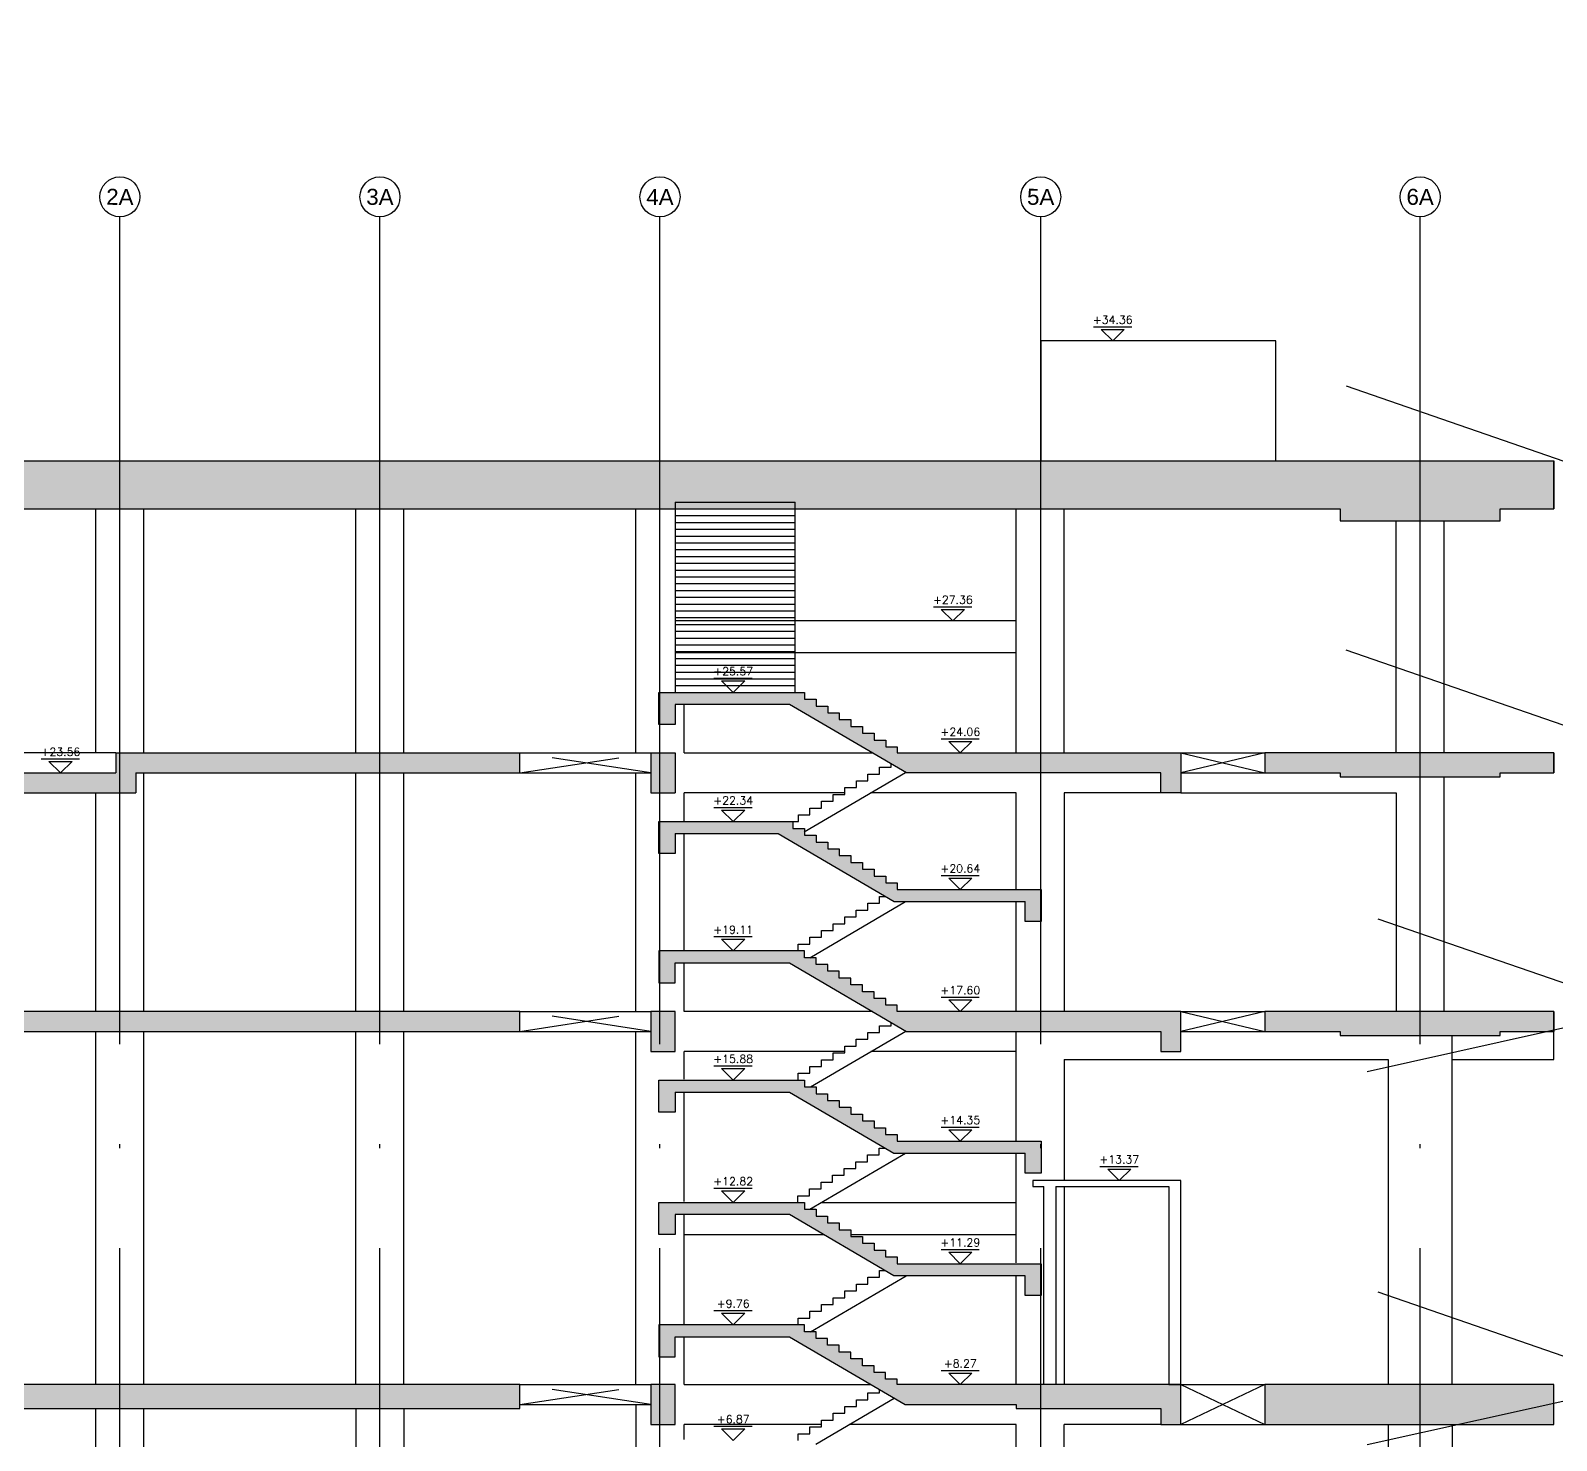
# Model space of a CAD drawing. Header units: millimetres. Extents: x 400408 to 401121, y 4543945 to 4544109.
# Drawn here: x 401001 to 401039.15, y 4543972.89 to 4544008.13 of the extents above; entities that cross this region are included whole.
import ezdxf
from ezdxf.enums import TextEntityAlignment as Align

# ---------------------------------------------------------------- set-up
doc = ezdxf.new("R2010")
doc.units = ezdxf.units.MM
for name, pattern in [('AKS', [3, 2.5, -0.25, 0, -0.25]), ('CIZGI', [0.4, 0.25, -0.15]), ('CONTINU', [0]), ('HIDDEN', [0.375, 0.25, -0.125])]:
    doc.linetypes.add(name, pattern=pattern)
for name, color, linetype in [('aks prota', 2, 'AKS'), ('caks prota', 4, 'Continuous'), ('görünüş prota', 4, 'Continuous'), ('kesik prota', 2, 'CIZGI'), ('kesit prota', 1, 'Continuous'), ('kesit tarama prota', 252, 'Continuous'), ('kot prota', 4, 'Continuous'), ('merdiven prota', 2, 'Continuous'), ('not çizgisi prota', 4, 'Continuous'), ('PRT-CST-rc_level', 6, 'Continuous'), ('PRT-CST-rc_levermark', 4, 'Continuous'), ('st_s_ölçü', 4, 'Continuous'), ('taks prota', 7, 'Continuous'), ('ölçü prota', 4, 'Continuous')]:
    doc.layers.add(name, color=color, linetype=linetype)
doc.styles.add('OLCU', font='romanstw.shx')
doc.styles.add('TAKS', font='Arial Unicode.ttf')
doc.dimstyles.new('1-50', dxfattribs={"dimtxt": 10, "dimasz": 4, "dimexe": 4, "dimexo": 8, "dimgap": 4, "dimtad": 1, "dimdec": 1, "dimrnd": 0.05, "dimzin": 9, "dimdsep": 46, "dimtxsty": 'OLCU', "dimblk1": 'OBLIQUE', "dimblk2": 'OBLIQUE', "dimsah": 1, "dimcen": 2, "dimdle": 4, "dimclrd": 4, "dimclre": 4, "dimclrt": 3, "dimadec": 1, "dimazin": 0, "dimtfac": 1, "dimtdec": 1, "dimtix": 1, "dimtmove": 2, "dimatfit": 3, "dimldrblk": 'OBLIQUE', "dimfxl": 1, "dimtvp": 1, "dimtolj": 1, "dimtzin": 1, "dimarcsym": 0})

# ---------------------------------------------------------------- blocks, each defined once
blk = doc.blocks.new('KOTK5')
at = {"layer": 'PRT-CST-rc_levermark'}
blk.add_line((216.6666666667443, 160), (-213.3333333332557, 160), dxfattribs=at)
blk.add_lwpolyline([(130, 130), (-130, 130), (0, 0)], close=True, dxfattribs=at)
at = {"layer": 'PRT-CST-rc_level', "style": 'OLCU'}
blk.add_attdef('000.00', text='', height=90, dxfattribs=at).set_placement((0, 193.1381784435362), align=Align.CENTER)
blk = doc.blocks.new('_Oblique')
at = {"layer": 'st_s_ölçü', "lineweight": -2}
blk.add_line((-0.5, -0.5), (0.5, 0.5), dxfattribs=at)

msp = doc.modelspace()

# ---------------------------------------------------------------- hatches: boundary and pattern name
at = {"layer": 'kesit tarama prota'}
h = msp.add_hatch(color=256, dxfattribs=at)
h.dxf.hatch_style = 1
h.paths.add_polyline_path([(401039.082344496, 4543960.773073736), (401032.154383662, 4543960.773072043), (401032.1543832637, 4543962.403066876), (401039.0823440237, 4543962.403066858), (401039.0823440245, 4543962.703067129), (401031.8543831035, 4543962.703067129), (401031.8543835749, 4543960.77307197), (401029.7543835749, 4543960.773071458), (401029.7543831034, 4543962.703067129), (401022.6686715836, 4543962.70306713), (401022.6686715836, 4543962.856066251), (401022.3786722728, 4543962.856066251), (401022.3786722728, 4543963.026066251), (401022.0886720361, 4543963.026066251), (401022.0886720361, 4543963.196066251), (401021.7986717994, 4543963.196066251), (401021.7986717994, 4543963.366066251), (401021.5086715627, 4543963.366066251), (401021.5086715627, 4543963.536066251), (401021.218671326, 4543963.536066251), (401021.218671326, 4543963.706066251), (401020.9286710893, 4543963.706066251), (401020.9286710893, 4543963.876066251), (401020.6386708526, 4543963.876066251), (401020.6386708526, 4543964.046066251), (401020.348670616, 4543964.046066251), (401020.348670616, 4543964.216066251), (401016.7131719568, 4543964.216066251), (401016.7131720995, 4543963.416906239), (401017.1131728984, 4543963.416906312), (401017.1131714997, 4543963.916068559), (401019.9772169839, 4543963.916068559), (401022.0464564018, 4543962.70306713), (401016.8131719417, 4543962.703067132), (401016.8131720151, 4543962.403066921), (401022.3525408871, 4543962.403066905), (401022.3525408871, 4543960.773069649), (401001.1543974907, 4543960.773064471), (401001.1543975653, 4543962.403066961), (401013.2381194602, 4543962.403066928), (401013.2381193869, 4543962.703067129), (400997.4881339033, 4543962.703067129), (400997.4881341562, 4543968.223067129), (401013.2381177026, 4543968.223067129), (401013.238117556, 4543968.823067129), (400997.4881341836, 4543968.823067129), (400997.4881344063, 4543973.683067129), (401013.2381355948, 4543973.683067136), (401013.2381356122, 4543974.283067135), (400996.9881344338, 4543974.283067129), (400996.9881348383, 4543983.113067129), (401013.2381359169, 4543983.113067135), (401013.2381359343, 4543983.613067135), (400996.9881348612, 4543983.613067129), (400996.9881351113, 4543989.073067146), (401003.6381409917, 4543989.073066916), (401003.638141009, 4543989.573066916), (401013.23813614, 4543989.573066585), (401013.2381361572, 4543990.073066585), (401003.1381410264, 4543990.073066934), (401003.1381410091, 4543989.573066934), (400996.9881351343, 4543989.573067146), (400996.9881354366, 4543996.173067146), (401033.7375178849, 4543996.173065878), (401033.7375178779, 4543995.873065737), (401037.7375178779, 4543995.873065641), (401037.7375178849, 4543996.173065739), (401039.0767741984, 4543996.173065693), (401039.0767740446, 4543997.373065693), (400995.4881354916, 4543997.373067197), (400995.4881337233, 4543958.773063087), (400996.4043960353, 4543958.77306331), (400997.5043962825, 4543956.57306416), (401004.5043972979, 4543956.573063838), (401005.6043974857, 4543958.773065558), (401039.082344496, 4543958.773073736)])
h.paths.add_polyline_path([(401022.6525408872, 4543960.773069723), (401022.6525408872, 4543962.403066904), (401029.4543832268, 4543962.403066884), (401029.4543836249, 4543960.773071384)], flags=16)
h.paths.add_polyline_path([(401002.5043973895, 4543958.57306393), (401001.1543973899, 4543958.573063992), (401001.1543974815, 4543960.573063938), (401002.5043974812, 4543960.573063938)], flags=16)
h.paths.add_polyline_path([(401000.8543973901, 4543958.573064006), (400999.5043973895, 4543958.573064067), (400999.5043974893, 4543960.573063938), (401000.8543974817, 4543960.573063938)], flags=16)
h.paths.add_polyline_path([(401000.8543974908, 4543960.773064397), (400997.4881338148, 4543960.773063575), (400997.4881338896, 4543962.403067129), (401000.8543975655, 4543962.403066975)], flags=16)
h = msp.add_hatch(color=256, dxfattribs=at)
h.dxf.hatch_style = 1
h.paths.add_polyline_path([(401029.7544046864, 4543990.07306741), (401022.6695853555, 4543990.073065805), (401022.6695853555, 4543990.226066251), (401022.3795852921, 4543990.226066251), (401022.3795852921, 4543990.396066251), (401022.0895852289, 4543990.396066251), (401022.0895852289, 4543990.566066251), (401021.7995851655, 4543990.566066251), (401021.7995851655, 4543990.736066251), (401021.5095851021, 4543990.736066251), (401021.5095851021, 4543990.906066251), (401021.2195850388, 4543990.906066251), (401021.2195850388, 4543991.076066251), (401020.9295849754, 4543991.076066251), (401020.9295849754, 4543991.246066251), (401020.639584912, 4543991.246066251), (401020.639584912, 4543991.416066251), (401020.3495848488, 4543991.416066251), (401020.3495848488, 4543991.586066251), (401016.7131729017, 4543991.586066251), (401016.7131730444, 4543990.786906239), (401017.1131730165, 4543990.786906312), (401017.1131729385, 4543991.286068558), (401019.978131348, 4543991.286068558), (401022.900312392, 4543989.573066251), (401029.2544046864, 4543989.573066032), (401029.2544046864, 4543989.073066015), (401029.7544046864, 4543989.073066015)])
h = msp.add_hatch(color=256, dxfattribs=at)
h.dxf.hatch_style = 1
h.paths.add_polyline_path([(401017.1131729148, 4543990.073066452), (401016.5131854152, 4543990.07306926), (401016.5131853807, 4543989.073067864), (401017.1131728802, 4543989.073065056)])
h = msp.add_hatch(color=256, dxfattribs=at)
h.dxf.hatch_style = 1
h.paths.add_polyline_path([(401039.0767736532, 4543990.07306952), (401031.854404704, 4543990.073067885), (401031.8544046868, 4543989.573065942), (401033.7375176569, 4543989.573065877), (401033.7375176501, 4543989.473065738), (401037.7375176501, 4543989.473065641), (401037.7375176569, 4543989.573065739), (401039.0767737753, 4543989.573065693)])
h = msp.add_hatch(color=256, dxfattribs=at)
h.dxf.hatch_style = 1
h.paths.add_polyline_path([(401026.2632210705, 4543986.656068558), (401022.6695853555, 4543986.656068558), (401022.6695853555, 4543986.826066251), (401022.3795852921, 4543986.826066251), (401022.3795852921, 4543986.996066251), (401022.0895852289, 4543986.996066251), (401022.0895852289, 4543987.166066251), (401021.7995851655, 4543987.166066251), (401021.7995851655, 4543987.336066251), (401021.5095851021, 4543987.336066251), (401021.5095851021, 4543987.506066251), (401021.2195850388, 4543987.506066251), (401021.2195850388, 4543987.676066251), (401020.9295849754, 4543987.676066251), (401020.9295849754, 4543987.846066251), (401020.639584912, 4543987.846066251), (401020.639584912, 4543988.016066251), (401020.3495848488, 4543988.016066251), (401020.3495848488, 4543988.186066251), (401020.0595847854, 4543988.186066251), (401020.0595847854, 4543988.356066251), (401016.7131727902, 4543988.356066251), (401016.7131729329, 4543987.556906238), (401017.113172905, 4543987.556906312), (401017.113172827, 4543988.056068558), (401019.6881312846, 4543988.056068558), (401022.5881319182, 4543986.356068558), (401025.8632202912, 4543986.356068558), (401025.8632225519, 4543985.856908324), (401026.2632212132, 4543985.856908397)])
h = msp.add_hatch(color=256, dxfattribs=at)
h.dxf.hatch_style = 1
h.paths.add_polyline_path([(401029.7544468522, 4543983.613067129), (401022.6695853555, 4543983.613067129), (401022.6695853555, 4543983.766066251), (401022.3795852921, 4543983.766066251), (401022.3795852921, 4543983.936066251), (401022.0895852289, 4543983.936066251), (401022.0895852289, 4543984.106066251), (401021.7995851655, 4543984.106066251), (401021.7995851655, 4543984.276066251), (401021.5095851021, 4543984.276066251), (401021.5095851021, 4543984.446066251), (401021.2195850388, 4543984.446066251), (401021.2195850388, 4543984.616066251), (401020.9295849754, 4543984.616066251), (401020.9295849754, 4543984.786066251), (401020.639584912, 4543984.786066251), (401020.639584912, 4543984.956066251), (401020.3495848488, 4543984.956066251), (401020.3495848488, 4543985.126066251), (401019.808742527, 4543985.126066251), (401016.7131726787, 4543985.126068559), (401016.7131728214, 4543984.326906239), (401017.1131727935, 4543984.326906312), (401017.1131727155, 4543984.826068558), (401019.978131348, 4543984.826068558), (401022.9003109115, 4543983.113067119), (401029.2544468522, 4543983.113067123), (401029.2544468522, 4543982.613067125), (401029.7544468522, 4543982.613067125)])
h = msp.add_hatch(color=256, dxfattribs=at)
h.dxf.hatch_style = 1
h.paths.add_polyline_path([(401017.1131726917, 4543983.613067136), (401016.5131676127, 4543983.613067155), (401016.5131677266, 4543982.613067146), (401017.1131727324, 4543982.613067249)])
h = msp.add_hatch(color=256, dxfattribs=at)
h.dxf.hatch_style = 1
h.paths.add_polyline_path([(401039.082344496, 4543983.613067129), (401031.854404481, 4543983.613067129), (401031.8544044637, 4543983.113067125), (401033.7375174339, 4543983.113067126), (401033.737517427, 4543983.013067126), (401037.737517427, 4543983.013067029), (401037.7375174339, 4543983.113067128), (401039.0823444962, 4543983.113067129)])
h = msp.add_hatch(color=256, dxfattribs=at)
h.dxf.hatch_style = 1
h.paths.add_polyline_path([(401026.2632208533, 4543980.366068558), (401022.6684685329, 4543980.366068558), (401022.6684685329, 4543980.536066251), (401022.3784682357, 4543980.536066251), (401022.3784682357, 4543980.706066251), (401022.0884679383, 4543980.706066251), (401022.0884679383, 4543980.876066251), (401021.7984676411, 4543980.876066251), (401021.7984676411, 4543981.046066251), (401021.5084673438, 4543981.046066251), (401021.5084673438, 4543981.216066251), (401021.2184670466, 4543981.216066251), (401021.2184670466, 4543981.386066251), (401020.9284667493, 4543981.386066251), (401020.9284667493, 4543981.556066251), (401020.6384664521, 4543981.556066251), (401020.6384664521, 4543981.726066251), (401020.3484661548, 4543981.726066251), (401020.3484661548, 4543981.896066251), (401016.7131725671, 4543981.896066251), (401016.7131727099, 4543981.096906238), (401017.1131726819, 4543981.096906312), (401017.1131726039, 4543981.596068558), (401019.9770124768, 4543981.596068558), (401022.5870151522, 4543980.066068558), (401025.863220074, 4543980.066068558), (401025.8632223347, 4543979.566908324), (401026.2632209961, 4543979.566908397)])
h = msp.add_hatch(color=256, dxfattribs=at)
h.dxf.hatch_style = 1
h.paths.add_polyline_path([(401026.2632207476, 4543977.306068558), (401022.6684685329, 4543977.306068558), (401022.6684685329, 4543977.476066251), (401022.3784682357, 4543977.476066251), (401022.3784682357, 4543977.646066251), (401022.0884679383, 4543977.646066251), (401022.0884679383, 4543977.816066251), (401021.7984676411, 4543977.816066251), (401021.7984676411, 4543977.986066251), (401021.5084673438, 4543977.986066251), (401021.5084673438, 4543978.156066251), (401021.2184670466, 4543978.156066251), (401021.2184670466, 4543978.326066251), (401020.9284667493, 4543978.326066251), (401020.9284667493, 4543978.496066251), (401020.6384664521, 4543978.496066251), (401020.6384664521, 4543978.666066251), (401020.3484661548, 4543978.666066251), (401020.3484661548, 4543978.836066251), (401016.7131724614, 4543978.836066251), (401016.7131726043, 4543978.036906239), (401017.1131725764, 4543978.036906312), (401017.1131724984, 4543978.536068558), (401019.9770124768, 4543978.536068558), (401022.5870151522, 4543977.006068558), (401025.8632199683, 4543977.006068558), (401025.8632222291, 4543976.506908324), (401026.2632208904, 4543976.506908397)])
h = msp.add_hatch(color=256, dxfattribs=at)
h.dxf.hatch_style = 1
h.paths.add_polyline_path([(401029.7544468985, 4543974.283068474), (401022.6686918873, 4543974.283066744), (401022.6686918873, 4543974.416066251), (401022.3786916506, 4543974.416066251), (401022.3786916506, 4543974.586066251), (401022.0886914139, 4543974.586066251), (401022.0886914139, 4543974.756066251), (401021.7986911772, 4543974.756066251), (401021.7986911772, 4543974.926066251), (401021.5086909405, 4543974.926066251), (401021.5086909405, 4543975.096066251), (401021.2186907038, 4543975.096066251), (401021.2186907038, 4543975.266066251), (401020.9286904671, 4543975.266066251), (401020.9286904671, 4543975.436066251), (401020.6386902304, 4543975.436066251), (401020.6386902304, 4543975.606066251), (401020.3486899938, 4543975.606066251), (401020.3486899938, 4543975.776066251), (401016.7131723558, 4543975.776066251), (401016.7131724986, 4543974.976906238), (401017.1131724707, 4543974.976906312), (401017.1131723927, 4543975.476068558), (401019.9772363617, 4543975.476068558), (401022.8652999942, 4543973.783067121), (401025.6381176129, 4543973.783067121), (401025.6381176129, 4543973.683067121), (401029.2581352181, 4543973.683067123), (401029.2581348896, 4543973.283067567), (401029.7544468522, 4543973.283067712)])
h = msp.add_hatch(color=256, dxfattribs=at)
h.dxf.hatch_style = 1
h.paths.add_polyline_path([(401016.5131675517, 4543974.283067142), (401016.5131677878, 4543973.283067017), (401017.1131725772, 4543973.283067134), (401017.1131722027, 4543974.283067137)])
h = msp.add_hatch(color=256, dxfattribs=at)
h.dxf.hatch_style = 1
h.paths.add_polyline_path([(401039.0823425507, 4543974.283070753), (401031.8544041588, 4543974.283068988), (401031.8544134935, 4543973.283067123), (401034.9381264196, 4543973.283067128), (401034.938135771, 4543973.283067127), (401035.8416374392, 4543973.283067127), (401039.0823426728, 4543973.283067127)])

# ---------------------------------------------------------------- linework, layer by layer
at = {"layer": 'aks prota', "ltscale": 10}
for p, q in [((401003.2381334447, 4543952.692836679), (401003.2381357711, 4544003.47474245)), ((401009.7381334447, 4543952.692836381), (401009.7381357711, 4544003.474744038)), ((401016.7381334447, 4543952.69283606), (401016.7381357711, 4544003.474745748)), ((401026.2543971595, 4543952.692835624), (401026.2543994858, 4544003.474748072)), ((401035.7381334447, 4543952.692835297), (401035.7381357711, 4544003.474750389))]:
    msp.add_line(p, q, dxfattribs=at)
at = {"layer": 'caks prota', "ltscale": 0.05}
for centre in [(401003.2381356489, 4544003.97474042), (401009.7381356489, 4544003.974740122), (401016.7381356489, 4544003.974739801), (401026.2543993637, 4544003.974739365), (401035.738135794, 4544003.97473893)]:
    msp.add_circle(centre, 0.4999999999999999, dxfattribs=at)
at = {"layer": 'görünüş prota', "color": 4}
for p, q in [((401002.6381127403, 4543990.073066951), (401002.6381112502, 4543996.173066951)), ((401003.8381127405, 4543990.07306691), (401003.8381112504, 4543996.173066909)), ((401009.1381127408, 4543990.073066726), (401009.1381112506, 4543996.173066727)), ((401010.3381127405, 4543990.073066685), (401010.3381112505, 4543996.173066685)), ((401016.1381127404, 4543990.073066485), (401016.1381112503, 4543996.173066485)), ((401025.6381130885, 4543990.073066478), (401025.6381115984, 4543996.173066157)), ((401026.8381130883, 4543990.07306675), (401026.8381115982, 4543996.173066116)), ((401035.1381408879, 4543990.073068576), (401035.138139471, 4543995.873065704)), ((401036.3381413633, 4543990.073068952), (401036.3381399464, 4543995.873065675)), ((401017.3381127404, 4543990.073066452), (401017.3381124441, 4543991.286068558)), ((401013.238118099, 4543990.07306926), (401016.513167357, 4543990.073069271)), ((401003.8381143185, 4543983.613067131), (401003.8381128626, 4543989.57306691)), ((401009.1381143188, 4543983.613067133), (401009.1381128629, 4543989.573066726)), ((401010.3381143186, 4543983.613067134), (401010.3381128627, 4543989.573066685)), ((401013.23813614, 4543989.57306926), (401016.513185398, 4543989.57306926)), ((401016.1381143184, 4543983.613067136), (401016.1381128625, 4543989.573066485)), ((401036.3381429413, 4543983.613067136), (401036.3381415099, 4543989.473065674)), ((401002.6381143183, 4543983.613067131), (401002.6381129845, 4543989.073066951)), ((401017.3381131547, 4543988.376906357), (401017.3381129846, 4543989.073065752)), ((401017.3381139438, 4543985.146906357), (401017.338113233, 4543988.056068558)), ((401025.6381146666, 4543983.613067129), (401025.6381139965, 4543986.356068558)), ((401017.3381143184, 4543983.613067129), (401017.3381140221, 4543984.826068558)), ((401013.2381178759, 4543983.61306981), (401016.5131673646, 4543983.61306982)), ((401002.6381165975, 4543974.283067129), (401002.6381144404, 4543983.113067131)), ((401003.8381165976, 4543974.283067129), (401003.8381144406, 4543983.113067131)), ((401009.1381165978, 4543974.283067129), (401009.1381144409, 4543983.113067133)), ((401010.3381165977, 4543974.283067129), (401010.3381144407, 4543983.113067134)), ((401013.2381359169, 4543983.113069811), (401016.5131854056, 4543983.113069811)), ((401016.1381165976, 4543974.283067129), (401016.1381144405, 4543983.113067136)), ((401025.6381154546, 4543980.386908332), (401025.6381147156, 4543983.113067121)), ((401036.5381169457, 4543974.283067129), (401036.5381148131, 4543983.013067058)), ((401017.3381147328, 4543981.916906358), (401017.3381145627, 4543982.613067129)), ((401017.3381154803, 4543978.856906357), (401017.3381148112, 4543981.596068558)), ((401025.6381162021, 4543977.326908331), (401025.6381229112, 4543980.066068558)), ((401026.0543983823, 4543979.383067129), (401026.0543983754, 4543979.233067129)), ((401026.0543983754, 4543979.233067129), (401026.3308748162, 4543979.233067129)), ((401026.6308745895, 4543979.233067129), (401029.4543981486, 4543979.233067129)), ((401017.3381162278, 4543975.796906358), (401017.3381155587, 4543978.536068558)), ((401025.6381169457, 4543974.283067129), (401025.6381226745, 4543977.006068558)), ((401017.3381165976, 4543974.283067137), (401017.3381163062, 4543975.476068558)), ((401013.2381175538, 4543974.283067135), (401016.5131676493, 4543974.283067135)), ((401002.6381179313, 4543968.823067129), (401002.6381167196, 4543973.683067131)), ((401003.8381179313, 4543968.823067129), (401003.8381179294, 4543973.683067132)), ((401009.1381167201, 4543973.683067134), (401009.1381179316, 4543968.823067129)), ((401010.3381167199, 4543973.683067134), (401010.3381179314, 4543968.823067129)), ((401013.2381355948, 4543973.783067135), (401016.5131676493, 4543973.783067135)), ((401016.1381167197, 4543973.783067129), (401016.1381179314, 4543968.823067129)), ((401017.3381169338, 4543972.906906358), (401017.3381168419, 4543973.283063589)), ((401025.6381176141, 4543971.546908331), (401025.6381176131, 4543973.283066359)), ((401026.8381182794, 4543968.823067129), (401026.8381171675, 4543973.28306676)), ((401034.9381170676, 4543973.283067127), (401034.9381182793, 4543968.823067129)), ((401036.5381182795, 4543973.283067127), (401036.5381182795, 4543968.823067129))]:
    msp.add_line(p, q, dxfattribs=at)
for points in [[(401032.1344020294, 4543997.373066011), (401032.1344021329, 4544000.373066011), (401026.2544051413, 4544000.373066136), (401026.2544050377, 4543997.373066136)], [(401017.1131730165, 4543996.346066251), (401017.1131730165, 4543991.586066251)], [(401017.1131730165, 4543996.346066251), (401020.1131730165, 4543996.346066251)], [(401017.1131730165, 4543996.176066251), (401020.1131730165, 4543996.176066251)], [(401017.1131730165, 4543996.006066251), (401020.1131730165, 4543996.006066251)], [(401020.1131730165, 4543991.586066251), (401020.1131730165, 4543996.346066251)], [(401017.1131730165, 4543995.836066251), (401020.1131730165, 4543995.836066251)], [(401017.1131730165, 4543995.666066251), (401020.1131730165, 4543995.666066251)], [(401017.1131730165, 4543995.496066251), (401020.1131730165, 4543995.496066251)], [(401017.1131730165, 4543995.326066251), (401020.1131730165, 4543995.326066251)], [(401017.1131730165, 4543995.156066251), (401020.1131730165, 4543995.156066251)], [(401017.1131730165, 4543994.986066251), (401020.1131730165, 4543994.986066251)], [(401017.1131730165, 4543994.816066251), (401020.1131730165, 4543994.816066251)], [(401017.1131730165, 4543994.646066251), (401020.1131730165, 4543994.646066251)], [(401017.1131730165, 4543994.476066251), (401020.1131730165, 4543994.476066251)], [(401017.1131730165, 4543994.306066251), (401020.1131730165, 4543994.306066251)], [(401017.1131730165, 4543994.136066251), (401020.1131730165, 4543994.136066251)], [(401017.1131730165, 4543993.966066251), (401020.1131730165, 4543993.966066251)], [(401017.1131730165, 4543993.796066251), (401020.1131730165, 4543993.796066251)], [(401017.1131730165, 4543993.626066251), (401020.1131730165, 4543993.626066251)], [(401017.1131730165, 4543993.456066251), (401020.1131730165, 4543993.456066251)], [(401017.1131730165, 4543993.286066251), (401020.1131730165, 4543993.286066251)], [(401017.1131730165, 4543993.116066251), (401020.1131730165, 4543993.116066251)], [(401017.1131730165, 4543992.946066251), (401020.1131730165, 4543992.946066251)], [(401017.1131730165, 4543992.776066251), (401020.1131730165, 4543992.776066251)], [(401017.1131730165, 4543992.606066251), (401020.1131730165, 4543992.606066251)], [(401017.1131730165, 4543992.436066251), (401020.1131730165, 4543992.436066251)], [(401017.1131730165, 4543992.266066251), (401020.1131730165, 4543992.266066251)], [(401017.1131730165, 4543992.096066251), (401020.1131730165, 4543992.096066251)], [(401017.1131730165, 4543991.926066251), (401020.1131730165, 4543991.926066251)], [(401017.1131730165, 4543991.756066251), (401020.1131730165, 4543991.756066251)], [(401003.1381410264, 4543990.073066934), (400996.9881351571, 4543990.073067146)], [(401029.7544291583, 4543990.073067885), (401031.8544045628, 4543990.073067885)], [(401020.0542286577, 4543988.356068558), (401020.196314946, 4543988.356068558), (401020.196314946, 4543988.526068558), (401020.4863148444, 4543988.526068558), (401020.4863148444, 4543988.696068558), (401020.7763147427, 4543988.696068558), (401020.7763147427, 4543988.866068558), (401021.0663146411, 4543988.866068558), (401021.0663146411, 4543989.036068558), (401021.3563145394, 4543989.036068558), (401021.3563145394, 4543989.206068559), (401021.6463144377, 4543989.206068559), (401021.6463144377, 4543989.376068559), (401021.9363143361, 4543989.376068559), (401021.9363143361, 4543989.546068558), (401022.2263142344, 4543989.546068558), (401022.2263142344, 4543989.716068558), (401022.5163141327, 4543989.716068558), (401022.5163141327, 4543989.79816863)], [(401020.3412443862, 4543988.099798769), (401022.8773884419, 4543989.586504426)], [(401029.7544291083, 4543989.573065942), (401031.8544046868, 4543989.573065942)], [(401029.2544046864, 4543989.073066015), (401026.8381133327, 4543989.073065424), (401026.8381146665, 4543983.613067129)], [(401029.7544291583, 4543989.073066015), (401035.1381411321, 4543989.07306733), (401035.1381424659, 4543983.613067122)], [(401020.1940049732, 4543985.126068559), (401020.1940049732, 4543985.296068558), (401020.4840045982, 4543985.296068558), (401020.4840045982, 4543985.466068558), (401020.7740042232, 4543985.466068558), (401020.7740042232, 4543985.636068558), (401021.0640038482, 4543985.636068558), (401021.0640038482, 4543985.806068558), (401021.3540034732, 4543985.806068558), (401021.3540034732, 4543985.976068558), (401021.6440030982, 4543985.976068558), (401021.6440030982, 4543986.146068558), (401021.9340027231, 4543986.146068558), (401021.9340027231, 4543986.316068558), (401022.2240023482, 4543986.316068558), (401022.2240023482, 4543986.486068558), (401022.3610201926, 4543986.486068558)], [(401020.4860977515, 4543984.956068559), (401022.8743299572, 4543986.356068558)], [(401029.7544289299, 4543983.613067129), (401031.8544043344, 4543983.613067129)], [(401020.1940043499, 4543981.896068558), (401020.1940043499, 4543982.066068558), (401020.4840039749, 4543982.066068558), (401020.4840039749, 4543982.236068558), (401020.7740035999, 4543982.236068558), (401020.7740035999, 4543982.406068558), (401021.0640032249, 4543982.406068558), (401021.0640032249, 4543982.576068558), (401021.3540028498, 4543982.576068558), (401021.3540028498, 4543982.746068559), (401021.6440024749, 4543982.746068559), (401021.6440024749, 4543982.916068559), (401021.9340020998, 4543982.916068559), (401021.9340020998, 4543983.086068559), (401022.2240017249, 4543983.086068559), (401022.2240017249, 4543983.256068558), (401022.5140013499, 4543983.256068558), (401022.5140013499, 4543983.336389699)], [(401020.4972183768, 4543981.726068558), (401022.879117768, 4543983.122356214)], [(401029.7544288852, 4543983.113067125), (401031.8544044637, 4543983.113067125)], [(401026.8381149107, 4543982.413067125), (401026.8381156998, 4543979.383067129)], [(401026.8381149107, 4543982.413067125), (401034.9381149595, 4543982.413067125), (401034.9381169455, 4543974.283067129)], [(401020.1828837245, 4543978.836068559), (401020.1828837245, 4543979.006068558), (401020.4728833495, 4543979.006068558), (401020.4728833495, 4543979.176068558), (401020.7628829745, 4543979.176068558), (401020.7628829745, 4543979.346068558), (401021.0528825995, 4543979.346068558), (401021.0528825995, 4543979.516068558), (401021.3428822245, 4543979.516068558), (401021.3428822245, 4543979.686068558), (401021.6328818495, 4543979.686068558), (401021.6328818495, 4543979.856068558), (401021.9228814744, 4543979.856068558), (401021.9228814744, 4543980.026068558), (401022.2128810995, 4543980.026068558), (401022.2128810995, 4543980.196068558), (401022.3490086812, 4543980.196068558)], [(401020.4860977515, 4543978.666068559), (401022.8743299572, 4543980.066068558)], [(401029.4543981486, 4543979.233067129), (401029.4543981486, 4543974.283067581), (401029.7543983753, 4543974.283067581), (401029.7543983753, 4543979.383067129), (401026.0543983823, 4543979.383067129)], [(401026.6308745895, 4543979.233067129), (401026.6308745895, 4543974.283067712), (401026.3308748162, 4543974.283067712), (401026.3308748162, 4543979.233067129)], [(401026.8381157364, 4543979.233067129), (401026.8381169456, 4543974.283067129)], [(401020.7760904261, 4543978.836064484), (401025.6381198984, 4543978.836044392)], [(401017.3381156808, 4543978.036066404), (401020.8299740007, 4543978.036057143)], [(401021.5084673438, 4543978.036055343), (401025.6381179391, 4543978.036044391)], [(401020.1958526078, 4543975.776068558), (401020.1958526078, 4543975.946068558), (401020.4858524652, 4543975.946068558), (401020.4858524652, 4543976.116068558), (401020.7758523226, 4543976.116068558), (401020.7758523226, 4543976.286068558), (401021.0658521802, 4543976.286068558), (401021.0658521802, 4543976.456068559), (401021.3558520376, 4543976.456068559), (401021.3558520376, 4543976.626068559), (401021.645851895, 4543976.626068559), (401021.645851895, 4543976.796068558), (401021.9358517525, 4543976.796068558), (401021.9358517525, 4543976.966068558), (401022.2258516099, 4543976.966068558), (401022.2258516099, 4543977.136068558), (401022.3601274919, 4543977.136068558)], [(401020.4990667562, 4543975.606068558), (401022.8873008764, 4543977.006068558)], [(401029.754428615, 4543974.283068988), (401031.8544040194, 4543974.283068988)], [(401020.1958526078, 4543972.886068558), (401020.1958526078, 4543973.056068558), (401020.4858524652, 4543973.056068558), (401020.4858524652, 4543973.226068558), (401020.7758523226, 4543973.226068558), (401020.7758523226, 4543973.396068558), (401021.0658521802, 4543973.396068558), (401021.0658521802, 4543973.566068558), (401021.3558520376, 4543973.566068558), (401021.3558520376, 4543973.736068558), (401021.645851895, 4543973.736068558), (401021.645851895, 4543973.906068558), (401021.9358517525, 4543973.906068558), (401021.9358517525, 4543974.076068558), (401022.2258516099, 4543974.076068558), (401022.2258516099, 4543974.154886343)], [(401020.6335188436, 4543972.794885338), (401022.5896856926, 4543973.941604399)], [(401029.7544286792, 4543973.283067712), (401031.8544042576, 4543973.283067712)]]:
    msp.add_lwpolyline(points, dxfattribs=at)
at = {"layer": 'kesik prota', "ltscale": 10}
for p, q in [((401039.0767741984, 4543996.173065693), (401039.0767739053, 4543997.373065693)), ((401039.0767737753, 4543989.573065693), (401039.0767736532, 4543990.073065693)), ((401039.0767737511, 4543982.413067125), (401039.076773458, 4543983.613067129)), ((401039.0823427949, 4543973.283067127), (401039.0823425507, 4543974.283070753))]:
    msp.add_line(p, q, dxfattribs=at)
at = {"layer": 'kesit prota', "color": 1}
for p, q in [((400995.4881354916, 4543997.373067197), (401039.0767739053, 4543997.373065693)), ((401003.1381410264, 4543990.073066934), (401013.2381361572, 4543990.073066585)), ((401003.1381410264, 4543990.073066934), (401003.1381410091, 4543989.573066934)), ((401013.23813614, 4543989.573066585), (401013.2381361572, 4543990.073066585)), ((401016.5131676681, 4543990.073066468), (401016.5131676336, 4543989.073066468)), ((401016.5131676681, 4543990.073066468), (401017.1131729148, 4543990.073066452)), ((401017.1131729148, 4543990.073066452), (401017.1131728802, 4543989.073066452)), ((400996.9881351343, 4543989.573067146), (401003.1381410091, 4543989.573066934)), ((401003.638141009, 4543989.573066916), (401013.23813614, 4543989.573066585)), ((401003.638141009, 4543989.573066916), (401003.6381409917, 4543989.073066916)), ((400996.9881351113, 4543989.073067146), (401003.6381409917, 4543989.073066916)), ((401016.5131676336, 4543989.073066468), (401017.1131728802, 4543989.073066452))]:
    msp.add_line(p, q, dxfattribs=at)
for points in [[(400996.9881354366, 4543996.173067146), (401033.7375178849, 4543996.173065878), (401033.7375178779, 4543995.873065737), (401037.7375178779, 4543995.873065641), (401037.7375178849, 4543996.173065739), (401039.0767741984, 4543996.173065693)], [(401022.900312392, 4543989.573066251), (401019.978131348, 4543991.286068558), (401017.1131729385, 4543991.286068558), (401017.1131730165, 4543990.786906312), (401016.7131730444, 4543990.786906239), (401016.7131729017, 4543991.586066251), (401020.3495848488, 4543991.586066251), (401020.3495848488, 4543991.416066251), (401020.639584912, 4543991.416066251), (401020.639584912, 4543991.246066251), (401020.9295849754, 4543991.246066251), (401020.9295849754, 4543991.076066251), (401021.2195850388, 4543991.076066251), (401021.2195850388, 4543990.906066251), (401021.5095851021, 4543990.906066251), (401021.5095851021, 4543990.736066251), (401021.7995851655, 4543990.736066251), (401021.7995851655, 4543990.566066251), (401022.0895852289, 4543990.566066251), (401022.0895852289, 4543990.396066251), (401022.3795852921, 4543990.396066251), (401022.3795852921, 4543990.226066251), (401022.6695853555, 4543990.226066251), (401022.6695853555, 4543990.073065805), (401029.7544046864, 4543990.07306741), (401029.7544046864, 4543989.073066015), (401029.2544046864, 4543989.073066015), (401029.2544046864, 4543989.573066032), (401022.900312392, 4543989.573066251)], [(401039.0767736532, 4543990.07306952), (401031.854404704, 4543990.073067885), (401031.8544046868, 4543989.573065942), (401033.7375176569, 4543989.573065877), (401033.7375176501, 4543989.473065738), (401037.7375176501, 4543989.473065641), (401037.7375176569, 4543989.573065739), (401039.0767737753, 4543989.573065693)], [(401029.7544046864, 4543989.573066015), (401029.7544046864, 4543989.573066344)], [(400997.4881341836, 4543968.823067129), (400997.4881344063, 4543973.683067129), (401013.2381355948, 4543973.683067136), (401013.2381356122, 4543974.283067135), (400996.9881344338, 4543974.283067129), (400996.9881348383, 4543983.113067129), (401013.2381359169, 4543983.113067135), (401013.2381359343, 4543983.613067135), (400996.9881348612, 4543983.613067129), (400996.9881351113, 4543989.073067146)], [(401017.113172827, 4543988.056068558), (401017.113172905, 4543987.556906312), (401016.7131729329, 4543987.556906238), (401016.7131727902, 4543988.356066251), (401020.0595847854, 4543988.356066251), (401020.0595847854, 4543988.186066251), (401020.3495848488, 4543988.186066251), (401020.3495848488, 4543988.016066251), (401020.639584912, 4543988.016066251), (401020.639584912, 4543987.846066251), (401020.9295849754, 4543987.846066251), (401020.9295849754, 4543987.676066251), (401021.2195850388, 4543987.676066251), (401021.2195850388, 4543987.506066251), (401021.5095851021, 4543987.506066251), (401021.5095851021, 4543987.336066251), (401021.7995851655, 4543987.336066251), (401021.7995851655, 4543987.166066251), (401022.0895852289, 4543987.166066251), (401022.0895852289, 4543986.996066251), (401022.3795852921, 4543986.996066251), (401022.3795852921, 4543986.826066251), (401022.6695853555, 4543986.826066251), (401022.6695853555, 4543986.656068558), (401026.2632210705, 4543986.656068558), (401026.2632212132, 4543985.856908397), (401025.8632225519, 4543985.856908324), (401025.8632202912, 4543986.356068558)], [(401017.113172827, 4543988.056068558), (401019.6881312846, 4543988.056068558), (401022.5881319182, 4543986.356068558), (401025.8632202912, 4543986.356068558)], [(401020.0431099876, 4543988.356066251), (401020.0431099876, 4543988.356068558)], [(401020.3331103626, 4543985.126066251), (401020.3331103626, 4543985.126068559), (401016.7131726787, 4543985.126068559), (401016.7131728214, 4543984.326906239), (401017.1131727935, 4543984.326906312), (401017.1131727155, 4543984.826068558), (401019.978131348, 4543984.826068558), (401022.9003109115, 4543983.113067119), (401029.2544468522, 4543983.113067123), (401029.2544468522, 4543982.613067125), (401029.7544468522, 4543982.613067125), (401029.7544468522, 4543983.613067129), (401022.6695853555, 4543983.613067129), (401022.6695853555, 4543983.766066251), (401022.3795852921, 4543983.766066251), (401022.3795852921, 4543983.936066251), (401022.0895852289, 4543983.936066251), (401022.0895852289, 4543984.106066251), (401021.7995851655, 4543984.106066251), (401021.7995851655, 4543984.276066251), (401021.5095851021, 4543984.276066251), (401021.5095851021, 4543984.446066251), (401021.2195850388, 4543984.446066251), (401021.2195850388, 4543984.616066251), (401020.9295849754, 4543984.616066251), (401020.9295849754, 4543984.786066251), (401020.639584912, 4543984.786066251), (401020.639584912, 4543984.956066251), (401020.3495848488, 4543984.956066251), (401020.3495848488, 4543985.126066251), (401019.808742527, 4543985.126066251)], [(401039.076773458, 4543983.613067129), (401031.854404481, 4543983.613067129), (401031.8544044637, 4543983.113067125), (401033.7375174339, 4543983.113067126), (401033.737517427, 4543983.013067126), (401037.737517427, 4543983.013067029), (401037.7375174339, 4543983.113067128), (401039.0767735802, 4543983.113067129)], [(401017.1131726039, 4543981.596068558), (401017.1131726819, 4543981.096906312), (401016.7131727099, 4543981.096906238), (401016.7131725671, 4543981.896066251), (401020.3484661548, 4543981.896066251), (401020.3484661548, 4543981.726066251), (401020.6384664521, 4543981.726066251), (401020.6384664521, 4543981.556066251), (401020.9284667493, 4543981.556066251), (401020.9284667493, 4543981.386066251), (401021.2184670466, 4543981.386066251), (401021.2184670466, 4543981.216066251), (401021.5084673438, 4543981.216066251), (401021.5084673438, 4543981.046066251), (401021.7984676411, 4543981.046066251), (401021.7984676411, 4543980.876066251), (401022.0884679383, 4543980.876066251), (401022.0884679383, 4543980.706066251), (401022.3784682357, 4543980.706066251), (401022.3784682357, 4543980.536066251), (401022.6684685329, 4543980.536066251), (401022.6684685329, 4543980.366068558), (401026.2632208533, 4543980.366068558), (401026.2632209961, 4543979.566908397), (401025.8632223347, 4543979.566908324), (401025.863220074, 4543980.066068558)], [(401017.1131726039, 4543981.596068558), (401019.9770124768, 4543981.596068558), (401022.5870151522, 4543980.066068558), (401025.863220074, 4543980.066068558)], [(401022.6684685329, 4543977.306068558), (401026.2632207476, 4543977.306068558), (401026.2632208904, 4543976.506908397), (401025.8632222291, 4543976.506908324), (401025.8632199683, 4543977.006068558), (401022.5870151522, 4543977.006068558), (401019.9770124768, 4543978.536068558), (401017.1131724984, 4543978.536068558), (401017.1131725764, 4543978.036906312), (401016.7131726043, 4543978.036906239), (401016.7131724614, 4543978.836066251), (401020.3484661548, 4543978.836066251), (401020.3484661548, 4543978.666066251), (401020.6384664521, 4543978.666066251), (401020.6384664521, 4543978.496066251), (401020.9284667493, 4543978.496066251), (401020.9284667493, 4543978.326066251), (401021.2184670466, 4543978.326066251), (401021.2184670466, 4543978.156066251), (401021.5084673438, 4543978.156066251), (401021.5084673438, 4543977.986066251), (401021.7984676411, 4543977.986066251), (401021.7984676411, 4543977.816066251), (401022.0884679383, 4543977.816066251), (401022.0884679383, 4543977.646066251), (401022.3784682357, 4543977.646066251), (401022.3784682357, 4543977.476066251), (401022.6684685329, 4543977.476066251), (401022.6684685329, 4543977.306066251)], [(401039.0823425507, 4543974.283070753), (401031.8544041588, 4543974.283068988), (401031.8544041416, 4543973.283067125), (401031.8544041416, 4543973.283067125), (401031.8544041416, 4543973.283067125), (401039.0823427949, 4543973.283067127)]]:
    msp.add_lwpolyline(points, dxfattribs=at)
for points in [[(401016.5131676127, 4543983.613067136), (401016.513167686, 4543982.613067136), (401017.1131726917, 4543982.613067259), (401017.1131726917, 4543983.613067136)], [(401016.5131675517, 4543974.283067136), (401016.513167747, 4543973.283067014), (401017.1131725364, 4543973.283067137), (401017.1131722027, 4543974.283067137)]]:
    msp.add_lwpolyline(points, close=True, dxfattribs=at)
at = {"layer": 'kesit prota'}
msp.add_lwpolyline([(401017.1131723927, 4543975.476068558), (401019.9772363617, 4543975.476068558), (401022.8652999942, 4543973.783067121), (401025.6381176129, 4543973.783067121), (401025.6381176129, 4543973.683067121), (401029.2581352181, 4543973.683067123), (401029.2581348896, 4543973.283067567), (401029.7544468522, 4543973.283067712), (401029.7544468985, 4543974.283068474), (401022.6686918873, 4543974.283066744), (401022.6686918873, 4543974.416066251), (401022.3786916506, 4543974.416066251), (401022.3786916506, 4543974.586066251), (401022.0886914139, 4543974.586066251), (401022.0886914139, 4543974.756066251), (401021.7986911772, 4543974.756066251), (401021.7986911772, 4543974.926066251), (401021.5086909405, 4543974.926066251), (401021.5086909405, 4543975.096066251), (401021.2186907038, 4543975.096066251), (401021.2186907038, 4543975.266066251), (401020.9286904671, 4543975.266066251), (401020.9286904671, 4543975.436066251), (401020.6386902304, 4543975.436066251), (401020.6386902304, 4543975.606066251), (401020.3486899938, 4543975.606066251), (401020.3486899938, 4543975.776066251), (401016.7131723558, 4543975.776066251), (401016.7131724986, 4543974.976906238), (401017.1131724707, 4543974.976906312), (401017.1131723927, 4543975.476068558)], dxfattribs=at)
at = {"layer": 'kesit tarama prota'}
for points in [[(401039.0767740446, 4543997.373065693), (401039.0767741984, 4543996.173065693)], [(401039.0767736532, 4543990.07306952), (401039.0767737753, 4543989.573065693)], [(401039.082344496, 4543983.613067129), (401039.0823444962, 4543983.113067129)]]:
    msp.add_lwpolyline(points, dxfattribs=at)
at = {"layer": 'merdiven prota', "linetype": 'HIDDEN', "ltscale": 10}
for points in [[(401016.5131675036, 4543989.57306926), (401013.238118099, 4543990.07306926)], [(401013.23813614, 4543989.57306926), (401016.5131852517, 4543990.073069271)], [(401031.8544049258, 4543990.073067885), (401029.7544291083, 4543989.573065942)], [(401029.7544291583, 4543990.073067885), (401031.8544046868, 4543989.573065942)], [(401016.5131675111, 4543983.113069811), (401013.2381178759, 4543983.61306981)], [(401013.2381359169, 4543983.113069811), (401016.5131852594, 4543983.61306982)], [(401029.7544289299, 4543983.613067129), (401031.8544044637, 4543983.113067125)], [(401031.8544043344, 4543983.613067129), (401029.7544288852, 4543983.113067125)], [(401016.5131676493, 4543973.783067135), (401013.2381175538, 4543974.283067135)], [(401013.2381355948, 4543973.783067135), (401016.5131676493, 4543974.283067145)], [(401029.754428615, 4543974.283068988), (401031.8544042576, 4543973.283067712)], [(401031.8544041659, 4543974.283068988), (401029.7544468522, 4543973.283067712)]]:
    msp.add_lwpolyline(points, dxfattribs=at)
at = {"layer": 'ölçü prota'}
for p, q in [((401025.6381122824, 4543993.37306599), (401017.1131730165, 4543993.37306599)), ((401025.6381124778, 4543992.57306599), (401017.1131730165, 4543992.57306599))]:
    msp.add_line(p, q, dxfattribs=at)
for points in [[(401017.113172909, 4543990.073066452), (401017.1131730967, 4543990.073066452)], [(401017.3381127404, 4543990.073066452), (401022.0473706883, 4543990.073066452)], [(401021.3563145394, 4543989.073065613), (401017.3381129846, 4543989.073065752)], [(401025.6381139182, 4543986.676908278), (401025.6381140008, 4543989.073065466), (401022.0015225015, 4543989.073065592)], [(401022.0473695325, 4543983.613067129), (401017.3381143184, 4543983.613067129)], [(401021.3540028498, 4543982.613067129), (401017.3381145627, 4543982.613067129)], [(401025.6381148511, 4543982.613067129), (401022.0103316289, 4543982.613067129)], [(401036.5381149597, 4543982.413067125), (401039.0767737511, 4543982.413067125)], [(401017.3381165976, 4543974.283067137), (401022.0123580949, 4543974.283067137)], [(401020.7758523226, 4543973.283064736), (401017.3381168419, 4543973.283063589)], [(401025.6381176131, 4543973.283066359), (401021.4662954478, 4543973.283064966)], [(401029.2581349355, 4543973.283067567), (401026.8381171675, 4543973.28306676)]]:
    msp.add_lwpolyline(points, dxfattribs=at)

# ---------------------------------------------------------------- block references
at = {"layer": 'kot prota', "linetype": 'CONTINU', "ltscale": 0.1}
ref = msp.add_blockref('KOTK5', (401028.0544050802, 4544000.373066125), dxfattribs=dict(at, xscale=-0.002222222222222221, yscale=0.002222222222222221, zscale=0.002222222222222222, rotation=1.399620875197627e-05))
ref.add_attrib('000.00', '+34.36', dxfattribs={"layer": 'PRT-CST-rc_level', "height": 0.1999999999999999, "rotation": 1.400722388096129e-05, "style": 'OLCU'}).set_placement((401028.0544049753, 4544000.802262077), align=Align.CENTER)
ref = msp.add_blockref('KOTK5', (401024.0581915975, 4543993.37306599), dxfattribs=dict(at, xscale=-0.002222222222222221, yscale=0.002222222222222221, zscale=0.002222222222222222, rotation=1.399620875197627e-05))
ref.add_attrib('000.00', '+27.36', dxfattribs={"layer": 'PRT-CST-rc_level', "height": 0.1999999999999999, "rotation": 1.400722388096129e-05, "style": 'OLCU'}).set_placement((401024.0581914926, 4543993.802261942), align=Align.CENTER)
ref = msp.add_blockref('KOTK5', (401018.5673161582, 4543991.586068559), dxfattribs=dict(at, xscale=-0.002222222222222221, yscale=0.002222222222222221, zscale=0.002222222222222222, rotation=1.399620875197627e-05))
ref.add_attrib('000.00', '+25.57', dxfattribs={"layer": 'PRT-CST-rc_level', "height": 0.1999999999999999, "rotation": 1.400722388096129e-05, "style": 'OLCU'}).set_placement((401018.5673160533, 4543992.01526451), align=Align.CENTER)
ref = msp.add_blockref('KOTK5', (401024.244012883, 4543990.073066162), dxfattribs=dict(at, xscale=-0.002222222222222221, yscale=0.002222222222222221, zscale=0.002222222222222222, rotation=1.399620875197627e-05))
ref.add_attrib('000.00', '+24.06', dxfattribs={"layer": 'PRT-CST-rc_level', "height": 0.1999999999999999, "rotation": 1.400722388096129e-05, "style": 'OLCU'}).set_placement((401024.2440127781, 4543990.502262115), align=Align.CENTER)
ref = msp.add_blockref('KOTK5', (401001.753233268, 4543989.57306733), dxfattribs=dict(at, xscale=-0.002222222222222221, yscale=0.002222222222222221, zscale=0.002222222222222222, rotation=1.399620875197627e-05))
ref.add_attrib('000.00', '+23.56', dxfattribs={"layer": 'PRT-CST-rc_level', "height": 0.1999999999999999, "rotation": 1.400722388096129e-05, "style": 'OLCU'}).set_placement((401001.7532331631, 4543990.002263282), align=Align.CENTER)
ref = msp.add_blockref('KOTK5', (401018.5673161582, 4543988.356068558), dxfattribs=dict(at, xscale=-0.002222222222222221, yscale=0.002222222222222221, zscale=0.002222222222222222, rotation=1.399620875197627e-05))
ref.add_attrib('000.00', '+22.34', dxfattribs={"layer": 'PRT-CST-rc_level', "height": 0.1999999999999999, "rotation": 1.400722388096129e-05, "style": 'OLCU'}).set_placement((401018.5673160533, 4543988.785264511), align=Align.CENTER)
ref = msp.add_blockref('KOTK5', (401024.2440183904, 4543986.656068558), dxfattribs=dict(at, xscale=-0.002222222222222221, yscale=0.002222222222222221, zscale=0.002222222222222222, rotation=1.399620875197627e-05))
ref.add_attrib('000.00', '+20.64', dxfattribs={"layer": 'PRT-CST-rc_level', "height": 0.1999999999999999, "rotation": 1.400722388096129e-05, "style": 'OLCU'}).set_placement((401024.2440182855, 4543987.08526451), align=Align.CENTER)
ref = msp.add_blockref('KOTK5', (401018.5673161582, 4543985.126068559), dxfattribs=dict(at, xscale=-0.002222222222222221, yscale=0.002222222222222221, zscale=0.002222222222222222, rotation=1.399620875197627e-05))
ref.add_attrib('000.00', '+19.11', dxfattribs={"layer": 'PRT-CST-rc_level', "height": 0.1999999999999999, "rotation": 1.400722388096129e-05, "style": 'OLCU'}).set_placement((401018.5673160533, 4543985.55526451), align=Align.CENTER)
ref = msp.add_blockref('KOTK5', (401024.2440183904, 4543983.613067129), dxfattribs=dict(at, xscale=-0.002222222222222221, yscale=0.002222222222222221, zscale=0.002222222222222222, rotation=1.399620875197627e-05))
ref.add_attrib('000.00', '+17.60', dxfattribs={"layer": 'PRT-CST-rc_level', "height": 0.1999999999999999, "rotation": 1.400722388096129e-05, "style": 'OLCU'}).set_placement((401024.2440182855, 4543984.042263081), align=Align.CENTER)
ref = msp.add_blockref('KOTK5', (401018.5673161582, 4543981.896068558), dxfattribs=dict(at, xscale=-0.002222222222222221, yscale=0.002222222222222221, zscale=0.002222222222222222, rotation=1.399620875197627e-05))
ref.add_attrib('000.00', '+15.88', dxfattribs={"layer": 'PRT-CST-rc_level', "height": 0.1999999999999999, "rotation": 1.400722388096129e-05, "style": 'OLCU'}).set_placement((401018.5673160533, 4543982.325264511), align=Align.CENTER)
ref = msp.add_blockref('KOTK5', (401024.2440183904, 4543980.366068558), dxfattribs=dict(at, xscale=-0.002222222222222221, yscale=0.002222222222222221, zscale=0.002222222222222222, rotation=1.399620875197627e-05))
ref.add_attrib('000.00', '+14.35', dxfattribs={"layer": 'PRT-CST-rc_level', "height": 0.1999999999999999, "rotation": 1.400722388096129e-05, "style": 'OLCU'}).set_placement((401024.2440182855, 4543980.79526451), align=Align.CENTER)
ref = msp.add_blockref('KOTK5', (401028.2167890706, 4543979.383067129), dxfattribs=dict(at, xscale=-0.002222222222222221, yscale=0.002222222222222221, zscale=0.002222222222222222, rotation=1.399620875197627e-05))
ref.add_attrib('000.00', '+13.37', dxfattribs={"layer": 'PRT-CST-rc_level', "height": 0.1999999999999999, "rotation": 1.400722388096129e-05, "style": 'OLCU'}).set_placement((401028.2167889658, 4543979.812263081), align=Align.CENTER)
ref = msp.add_blockref('KOTK5', (401018.5673161582, 4543978.836068559), dxfattribs=dict(at, xscale=-0.002222222222222221, yscale=0.002222222222222221, zscale=0.002222222222222222, rotation=1.399620875197627e-05))
ref.add_attrib('000.00', '+12.82', dxfattribs={"layer": 'PRT-CST-rc_level', "height": 0.1999999999999999, "rotation": 1.400722388096129e-05, "style": 'OLCU'}).set_placement((401018.5673160533, 4543979.26526451), align=Align.CENTER)
ref = msp.add_blockref('KOTK5', (401024.2440183904, 4543977.306068558), dxfattribs=dict(at, xscale=-0.002222222222222221, yscale=0.002222222222222221, zscale=0.002222222222222222, rotation=1.399620875197627e-05))
ref.add_attrib('000.00', '+11.29', dxfattribs={"layer": 'PRT-CST-rc_level', "height": 0.1999999999999999, "rotation": 1.400722388096129e-05, "style": 'OLCU'}).set_placement((401024.2440182855, 4543977.73526451), align=Align.CENTER)
ref = msp.add_blockref('KOTK5', (401018.5673161582, 4543975.776068558), dxfattribs=dict(at, xscale=-0.002222222222222221, yscale=0.002222222222222221, zscale=0.002222222222222222, rotation=1.399620875197627e-05))
ref.add_attrib('000.00', '+9.76', dxfattribs={"layer": 'PRT-CST-rc_level', "height": 0.1999999999999999, "rotation": 1.400722388096129e-05, "style": 'OLCU'}).set_placement((401018.5673160533, 4543976.205264511), align=Align.CENTER)
ref = msp.add_blockref('KOTK5', (401024.244016305, 4543974.283067129), dxfattribs=dict(at, xscale=-0.002222222222222221, yscale=0.002222222222222221, zscale=0.002222222222222222, rotation=1.399620875197627e-05))
ref.add_attrib('000.00', '+8.27', dxfattribs={"layer": 'PRT-CST-rc_level', "height": 0.1999999999999999, "rotation": 1.400722388096129e-05, "style": 'OLCU'}).set_placement((401024.2440162001, 4543974.71226308), align=Align.CENTER)
ref = msp.add_blockref('KOTK5', (401018.5673161582, 4543972.886068558), dxfattribs=dict(at, xscale=-0.002222222222222221, yscale=0.002222222222222221, zscale=0.002222222222222222, rotation=1.399620875197627e-05))
ref.add_attrib('000.00', '+6.87', dxfattribs={"layer": 'PRT-CST-rc_level', "height": 0.1999999999999999, "rotation": 1.400722388096129e-05, "style": 'OLCU'}).set_placement((401018.5673160533, 4543973.31526451), align=Align.CENTER)

# ---------------------------------------------------------------- texts
at = {"layer": 'taks prota', "style": 'TAKS'}
for s, p in [('2A', (401003.2381356489, 4544003.97474042)), ('3A', (401009.7381356489, 4544003.974740122)), ('4A', (401016.7381356489, 4544003.974739801)), ('5A', (401026.2543993637, 4544003.974739365)), ('6A', (401035.738135794, 4544003.97473893))]:
    msp.add_text(s, height=0.3999999999999999, rotation=359.5051648192307, dxfattribs=at).set_placement(p, align=Align.MIDDLE_CENTER)

# ---------------------------------------------------------------- leaders
at = {"layer": 'not çizgisi prota'}
for points in [[(401041.9061678863, 4543996.478341714), (401041.3476057368, 4543997.628095387), (401039.9092227561, 4543997.628095035)], [(401041.9017678659, 4543989.879682583), (401041.3432057163, 4543991.029436256), (401039.9048227356, 4543991.029435905)], [(401042.7011339573, 4543983.154807567), (401042.1425720887, 4543984.304561377), (401040.7041891079, 4543984.304561377)], [(401042.6940429182, 4543983.953637755), (401042.1425720887, 4543984.304561377), (401040.6921891075, 4543984.304561377)], [(401042.7011339574, 4543988.8144452), (401042.1425720887, 4543987.66469139), (401040.7041891079, 4543987.66469139)], [(401042.7011339573, 4543973.824807567), (401042.1425720887, 4543974.974561376), (401040.7041891079, 4543974.974561376)], [(401042.6940429182, 4543974.623637754), (401042.1425720887, 4543974.974561376), (401040.6921891075, 4543974.974561376)], [(401042.7067255037, 4543968.264624537), (401042.1425720887, 4543969.514561377), (401040.7041891079, 4543969.514561377)], [(401042.6940429182, 4543969.163637755), (401042.1425720887, 4543969.514561377), (401040.6921891075, 4543969.514561377)]]:
    msp.add_leader(points, dimstyle='1-50', override={"dimasz": 12, "dimgap": 4, "dimtad": 0}, dxfattribs=at)

doc.saveas('drawing.dxf')
